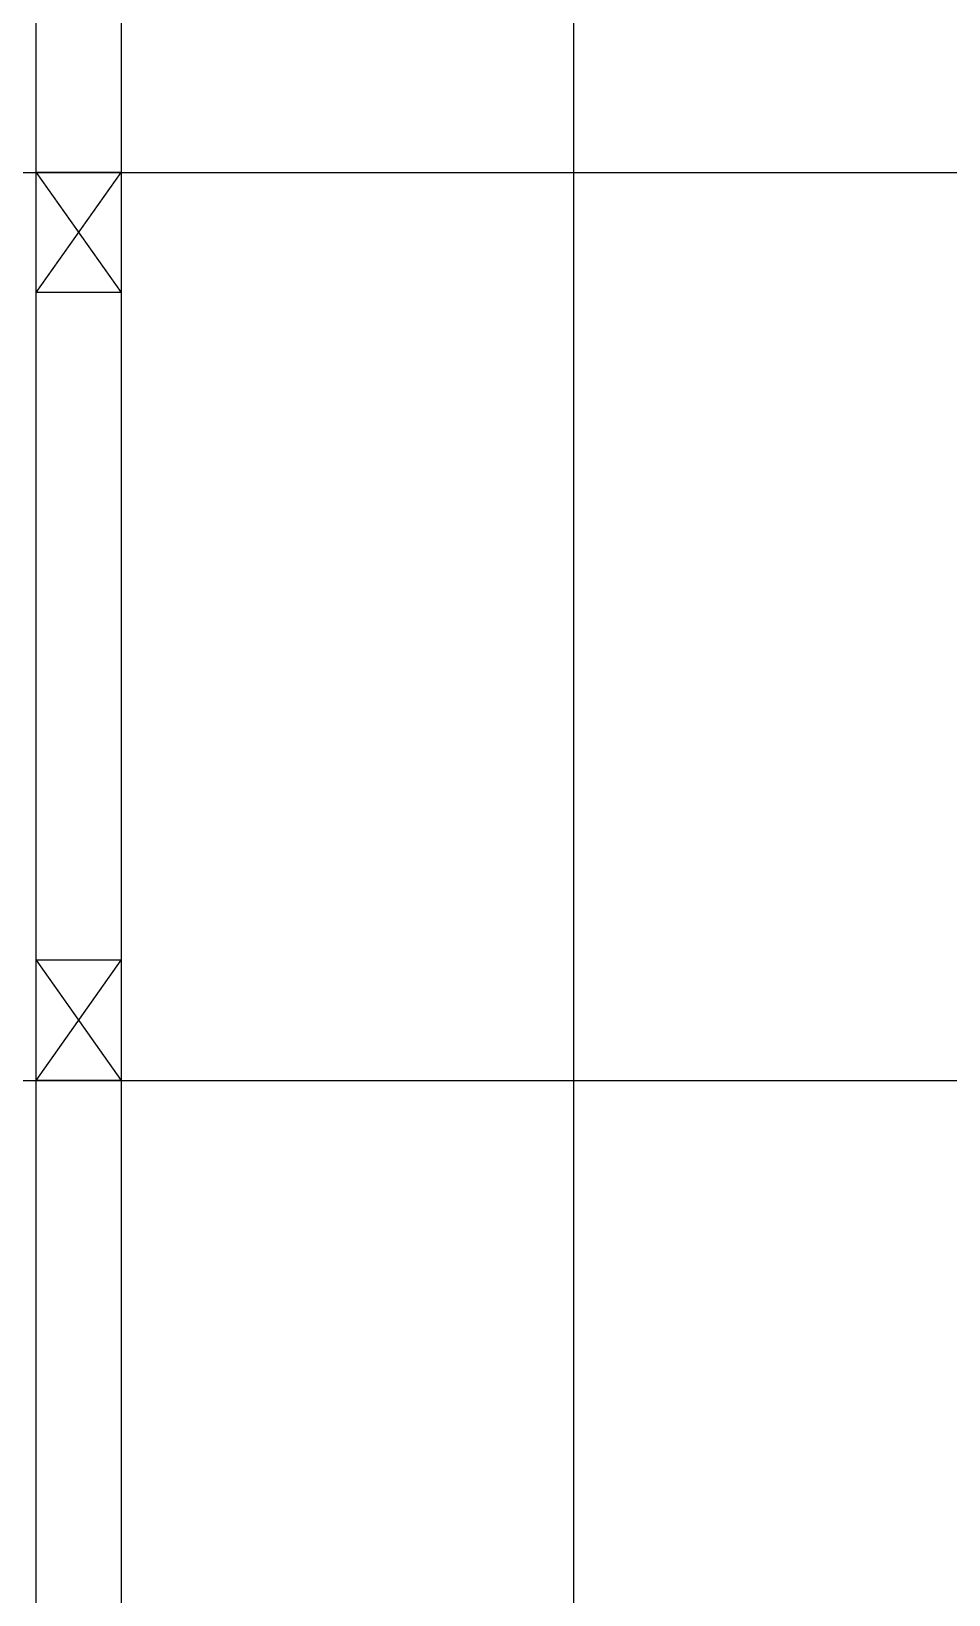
# Model space of a CAD drawing. Header units: inches. Extents: x -628 to 1537, y -1730 to 336.
# Drawn here: x 216.5 to 313.7, y -524 to -358.4 of the extents above; entities that cross this region are included whole.
import ezdxf

# ---------------------------------------------------------------- set-up
doc = ezdxf.new("R2010")
doc.units = ezdxf.units.IN
doc.layers.get('0').update_dxf_attribs({"linetype": 'CONTINUOUS'})

msp = doc.modelspace()

# ---------------------------------------------------------------- linework, layer by layer
at = {"color": 1}
for p, q in [((217.04, -635.33), (217.04, 158.4)), ((226.04, 158.4), (226.04, -635.33)), ((217.04, -399.62), (217.04, -361.75)), ((57.87, -373.4), (389.72, -373.4)), ((226.04, -373.4), (217.04, -373.4)), ((217.04, -373.4), (226.04, -386.11)), ((217.04, -386.11), (226.04, -373.4)), ((226.04, -386.11), (217.04, -386.11)), ((217.04, -407.83), (217.04, -395.12)), ((226.04, -395.12), (226.04, -407.83)), ((217.04, -456.83), (226.04, -469.54)), ((217.04, -469.54), (226.04, -456.83)), ((226.04, -456.83), (217.04, -456.83)), ((57.87, -469.54), (385.22, -469.54)), ((226.04, -469.54), (217.04, -469.54)), ((217.04, -483.05), (217.04, -470.33)), ((226.04, -470.33), (226.04, -483.05))]:
    msp.add_line(p, q, dxfattribs=at)
at = {"color": 5}
msp.add_line((273.98, -632.94), (273.98, 156.28), dxfattribs=at)

doc.saveas('drawing.dxf')
